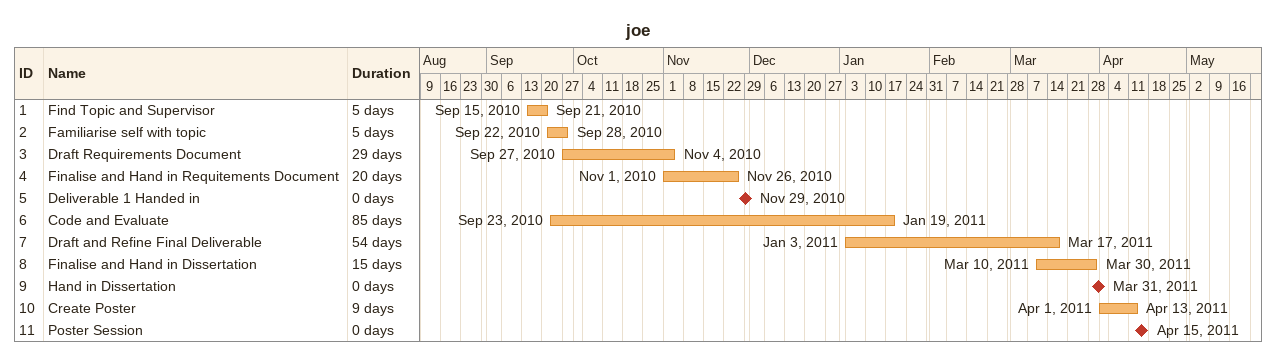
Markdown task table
joe

| ID | Task | Duration | Start | Finish |
|---|---|---|---|---|
| 1 | Find Topic and Supervisor | 5d | 2010-09-15 | 2010-09-21 |
| 2 | Familiarise self with topic | 5d | 2010-09-22 | 2010-09-28 |
| 3 | Draft Requirements Document | 29d | 2010-09-27 | 2010-11-04 |
| 4 | Finalise and Hand in Requitements Document | 20d | 2010-11-01 | 2010-11-26 |
| 5 | Deliverable 1 Handed in | 0d | 2010-11-29 | 2010-11-29 |
| 6 | Code and Evaluate | 85d | 2010-09-23 | 2011-01-19 |
| 7 | Draft and Refine Final Deliverable | 54d | 2011-01-03 | 2011-03-17 |
| 8 | Finalise and Hand in Dissertation | 15d | 2011-03-10 | 2011-03-30 |
| 9 | Hand in Dissertation | 0d | 2011-03-31 | 2011-03-31 |
| 10 | Create Poster | 9d | 2011-04-01 | 2011-04-13 |
| 11 | Poster Session | 0d | 2011-04-15 | 2011-04-15 |
